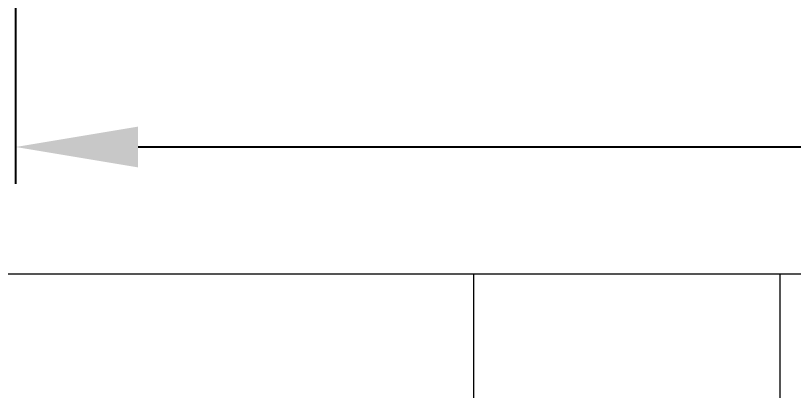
# Model space of a CAD drawing. Header units: millimetres. Extents: x -37166 to -34073, y -441 to 2979.
# Drawn here: x -36766.95 to -36741.55, y -77.45 to -65.2 of the extents above; entities that cross this region are included whole.
import ezdxf
from ezdxf.enums import TextEntityAlignment as Align

# ---------------------------------------------------------------- set-up
doc = ezdxf.new("R2010")
doc.units = ezdxf.units.MM
doc.header["$PDSIZE"] = -1
doc.linetypes.add('SLD-Сплошная', pattern=[0])
doc.layers.add('ОСНОВНАЯ_НАДПИСЬ', color=7, linetype='SLD-Сплошная')
doc.layers.add('ЧЕРТЕЖ', color=7, linetype='Continuous')
doc.styles.add('SLDTEXTSTYLE0', font='ГОСТ тип А наклонный.ttf')
doc.styles.get("Standard").update_dxf_attribs({"font": 'ГОСТ тип А наклонный.ttf'})
doc.styles.add('ГОСТ', font='ГОСТ тип А.ttf', dxfattribs={"oblique": 15})
doc.dimstyles.new('dim1', dxfattribs={"dimtxt": 3.5, "dimasz": 4, "dimexe": 1.2, "dimexo": 0, "dimgap": 0.8, "dimtad": 1, "dimdec": 0, "dimdsep": 46, "dimtxsty": 'Standard', "dimcen": 5, "dimadec": 0, "dimazin": 0, "dimtfac": 1, "dimtdec": 0, "dimtmove": 0, "dimatfit": 3, "dimfxl": 0, "dimtolj": 1, "dimtzin": 0, "dimarcsym": 0})

# ---------------------------------------------------------------- blocks, each defined once
blk = doc.blocks.new('A4-vert-gost-02-Neptun')
at = {"layer": 'ОСНОВНАЯ_НАДПИСЬ', "lineweight": 13}
blk.add_line((74.998, 20.001), (74.998, 5.001), dxfattribs=at)
at = {"layer": 'ЧЕРТЕЖ', "color": 6, "lineweight": 13}
for p, q in [((204.998, 20.001), (19.998, 20.001)), ((84.998, 20.001), (84.998, 5.001))]:
    blk.add_line(p, q, dxfattribs=at)
at = {"layer": 'ОСНОВНАЯ_НАДПИСЬ', "lineweight": 13, "style": 'SLDTEXTSTYLE0', "oblique": 7.5}
blk.add_attdef('PAGE', text='', height=3.5, dxfattribs=at).set_placement((199.52, 7.972), align=Align.CENTER)
at = {"layer": 'ЧЕРТЕЖ', "style": 'ГОСТ', "oblique": 15}
blk.add_attdef('НОМЕР ЧЕРТЕЖА', text='', height=5, rotation=180, dxfattribs=at).set_placement((58.022, 285.179), align=Align.MIDDLE_CENTER)
blk.add_attdef('Номер чертежа', text='', height=7.001, dxfattribs=at).set_placement((141.148, 13.277), align=Align.MIDDLE_CENTER)
blk = doc.blocks.new('*D7071')
at = {"color": 0, "lineweight": -2}
for p, q in [((-36676.391, -51.239), (-36676.391, -70.697)), ((-36766.947, -51.399), (-36766.947, -70.697)), ((-36762.947, -69.497), (-36680.391, -69.497))]:
    blk.add_line(p, q, dxfattribs=at)
at = {"color": 0}
for points in [[(-36762.947, -68.83), (-36762.947, -70.164), (-36766.947, -69.497)], [(-36680.391, -70.164), (-36680.391, -68.83), (-36676.391, -69.497)]]:
    blk.add_solid(points, dxfattribs=at)
at = {"layer": 'Defpoints', "color": 0}
for p in [(-36676.391, -51.239), (-36766.947, -51.399), (-36676.391, -69.497)]:
    blk.add_point(p, dxfattribs=at)
at = {"color": 0, "insert": (-36721.669, -66.947), "char_height": 3.5, "attachment_point": 5}
blk.add_mtext('\\A1;91', dxfattribs=at)

msp = doc.modelspace()

# ---------------------------------------------------------------- block references
at = {"color": 2, "lineweight": 100, "ltscale": 0.4}
msp.add_blockref('A4-vert-gost-02-Neptun', (-36826.989, -93.649), dxfattribs=at)

# ---------------------------------------------------------------- dimensions: what is measured, and where the dimension line sits
dim = msp.add_linear_dim(base=(-36676.391, -69.497), p1=(-36766.947, -51.399), p2=(-36676.391, -51.239), dimstyle='dim1', override={"dimscale": 1, "dimlfac": 1, "dimtxsty": 'Standard', "dimsah": 1, "dimtolj": 1})
dim.commit()
dim.dimension.update_dxf_attribs({"geometry": '*D7071', "text_midpoint": (-36721.669, -66.947)})

doc.saveas('drawing.dxf')
